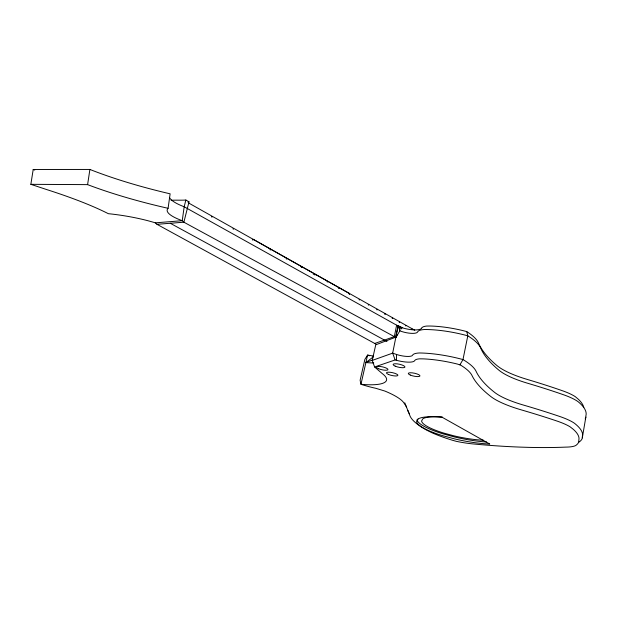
<?xml version="1.0" encoding="UTF-8"?>
<svg xmlns="http://www.w3.org/2000/svg" width="617" height="617" viewBox="0 0 617 617"><rect width="100%" height="100%" fill="white"/><g stroke="black" fill="none" stroke-linecap="round" stroke-linejoin="round"><path stroke-width="0.93" d="M171.094 200.27C176.346 200.001 181.653 200.378 185.871 200.024L184.174 206.757L182.239 220.693A53.725 11.692 8.2 0 1 168.086 208.307L170.13 193.823A230.781 63.752 8.4 0 1 89.897 169.444L33.21 169.467L30.85 184.329L46.267 189.434A231.768 41.447 10.6 0 1 108.337 213.683A54.89 10.782 9 0 1 155.322 222.845L182.239 220.693L183.881 222.197L396.014 337.553M30.85 184.329L87.599 184.63L89.897 169.444M582.301 437.854L585.834 417.146M404.76 402.793L409.865 415.542A117.184 25.559 11.1 0 0 426.455 429.995L431.005 432.316A70.06 15.063 11.5 0 0 453.202 440.484L456.495 441.371A35.231 7.412 11.8 0 0 472.73 443.893A338.17 88.455 13.2 0 0 520.918 447.132L528.63 447.371A338.664 88.601 13.2 0 0 565.488 447.124L567.424 447.078A32.308 7.072 10.8 0 0 576.047 445.289L576.594 444.811A85.848 19.081 11.3 0 0 578.808 440.669L579.001 438.602A112.541 25.251 11.6 0 0 573.324 429.347L570.085 426.81A40.869 9.301 10.9 0 0 556.85 421.002A233.288 47.054 12.1 0 0 521.427 409.919L518.157 408.94A61.091 15.124 10.6 0 1 490.955 396.623A300.147 76.655 7.9 0 1 472.005 375.529A75.96 19.466 12.4 0 0 460.968 365.333L457.621 364.123A49.46 12.618 11.8 0 0 423.239 358.87L419.691 358.832A17.376 4.535 12 0 0 414.894 360.328L414.215 361.169A15.032 3.933 12.4 0 1 396.554 360.313L395.127 359.942L392.667 353.132L398.15 325.768L403.595 328.182A14.916 4.296 12.3 0 0 421.187 328.714L421.673 328.136M396.623 325.167L394.332 336.635L374.75 343.468M313.274 274.272L315.187 274.195L327.234 280.99L327.064 281.784L327.465 282.008L327.658 281.221L338.787 287.468L338.579 288.255L338.972 288.471L339.134 287.692L349.384 293.461L349.222 294.232L349.608 294.448L349.8 293.677L359.256 299.006L359.079 299.769L359.456 299.985L359.634 299.214L368.403 304.158L368.249 304.921L368.619 305.13L368.773 304.366L376.925 308.955L376.779 309.711L377.141 309.919L377.288 309.163L384.892 313.436L384.738 314.184L385.101 314.385L385.247 313.637L392.343 317.632L392.188 318.372L392.543 318.573L392.69 317.824L399.315 321.557L399.168 322.29L399.515 322.49L399.662 321.75L405.87 325.244L405.724 325.977L406.21 325.437L412.04 328.714L411.894 329.447L412.38 328.907L414.724 330.226M314.778 273.963L301.582 266.559L314.778 273.963L314.57 274.766L314.986 274.997L315.156 274.203L327.234 280.99M395.628 337.214L398.15 325.768L401.42 327.804M188.702 203.039L211.7 215.973L211.484 216.837L211.978 217.122L212.186 216.258L233.195 228.066L232.995 228.922L233.465 229.185L233.666 228.336L252.569 238.972L252.353 239.805L252.831 240.067L253.024 239.226L270.231 248.906L270.015 249.731L270.477 249.978L270.67 249.152L286.357 257.991L286.172 258.808L286.612 259.055L286.789 258.238L301.158 266.32L301.404 267.362L301.582 266.559M373.231 356.048L367.578 355.076L364.855 359.441L360.127 380.265L360.96 384.283A46.661 11.283 13.1 0 0 382.124 373.486L374.604 366.984L372.228 360.428L375.745 344.818L396.23 336.99L399.839 330.835L399.916 326.632L401.358 328.869L402.176 327.812M185.871 200.024L189.01 201.828L183.881 222.197L156.965 224.31L155.322 222.845M187.923 202.091L189.01 201.828M396.23 336.99L397.147 334.399M459.989 364.74L462.981 359.564L467.802 335.825L466.737 331.584L464.385 330.967A49.075 13.79 11.6 0 0 430.226 326.023L426.686 326.054A17.237 4.951 11.8 0 0 421.881 327.789M373.755 362.95A46.406 12.07 13.1 0 1 365.881 362.572L373.416 356.788M365.881 362.572L372.753 359.919M372.228 360.428L392.667 353.132L396.484 354.459A11.769 3.124 12.4 0 0 412.58 355.184A20.6 5.453 11.9 0 1 419.46 352.978A52.592 13.613 11.7 0 1 462.981 359.564A78.991 20.538 12.4 0 1 476.085 371.311A295.875 76.616 7.8 0 0 494.587 392.358A57.851 14.53 10.5 0 0 523.501 405.084A235.594 48.242 12.1 0 1 559.303 416.328A43.73 10.096 10.8 0 1 574.319 423.162A115.271 26.253 11.6 0 1 582.34 436.543A88.509 19.968 11.3 0 1 580.034 441.309A35.1 7.797 10.8 0 1 578.669 442.266M374.604 366.984L395.127 359.942M270.207 248.906L253.024 239.226M286.357 257.991L270.67 249.152M286.789 258.238L301.158 266.32M338.748 287.476L327.635 281.221M339.134 287.692L349.384 293.461M33.21 169.467L34.76 170.053M170.284 223.269L386.967 341.456M156.965 224.31L376.085 344.193M401.652 327.974L184.174 206.757A53.633 12.301 8.3 0 1 169.652 197.772M466.737 331.584L467.701 332.208A75.374 21.271 12.3 0 1 478.507 343.052A297.471 83.596 7.3 0 0 496.986 365.596A60.62 16.536 10.3 0 0 523.879 378.391L527.111 379.386A231.822 51.581 12 0 1 562.234 390.669A40.575 10.18 10.6 0 1 575.322 396.7L578.507 399.392A111.762 27.649 11.5 0 1 583.813 407.521M398.15 325.768L399.839 330.835A11.7 3.332 12.3 0 0 417.586 331.969A20.477 5.808 11.9 0 1 424.481 329.517A52.298 14.5 11.6 0 1 467.802 335.825A78.552 21.888 12.3 0 1 480.705 348.096A293.985 81.513 7.4 0 0 498.891 370.169A57.535 15.487 10.3 0 0 527.566 383.226A234.537 51.512 12 0 1 563.144 394.618A43.506 10.767 10.7 0 1 578.036 401.644A114.7 28.004 11.5 0 1 585.888 415.75A88.069 21.302 11.2 0 1 585.201 418.889M407.899 410.428L408.076 411.099A119.883 26.539 11 0 0 409.565 413.899M396.484 354.459L396.554 360.313M168.086 208.307A231.282 60.651 8.3 0 1 87.599 184.63M406.58 407.32A119.721 26.408 13.6 0 0 405.13 404.721L403.796 402.808A56.147 12.618 12.9 0 0 384.885 391.062L375.761 388.286A36.773 8.839 12.6 0 1 361.732 384.538L360.96 384.283L367.578 355.076L368.341 355.33A36.503 9.671 12.6 0 0 369.668 355.762M483.458 440.222A40.167 8.646 11.7 0 1 453.927 435.826L443.816 433.095A40.167 8.646 11.7 0 1 421.588 420.971L422.853 418.781A40.167 8.646 11.7 0 1 442.35 417.092M486.62 442.011A46.931 10.111 11.7 0 1 454.706 437.013L442.952 433.836A46.931 10.111 11.7 0 1 416.992 419.714M418.025 419.028L416.598 421.581A46.954 10.042 11.7 0 0 442.582 435.656L454.336 438.834A46.954 10.042 11.7 0 0 489.728 444.024L441.949 417.146A46.954 10.042 11.7 0 0 418.025 419.028M378.491 368.696A5.923 1.481 12.6 0 0 387.916 369.76A5.923 1.481 12.6 0 0 380.234 366.475A5.923 1.481 12.6 0 0 378.491 368.696M388.471 374.442A5.861 1.45 12.5 0 0 397.826 375.522A5.861 1.45 12.5 0 0 390.276 372.29A5.861 1.45 12.5 0 0 388.471 374.442M395.188 366.143A6.047 1.542 12.4 0 0 404.868 367.223A6.047 1.542 12.4 0 0 397.109 363.853A6.047 1.542 12.4 0 0 395.188 366.143M410.29 375.043A5.946 1.489 12.2 0 0 419.853 376.139A5.946 1.489 12.2 0 0 412.295 372.861A5.946 1.489 12.2 0 0 410.29 375.043"/></g></svg>
